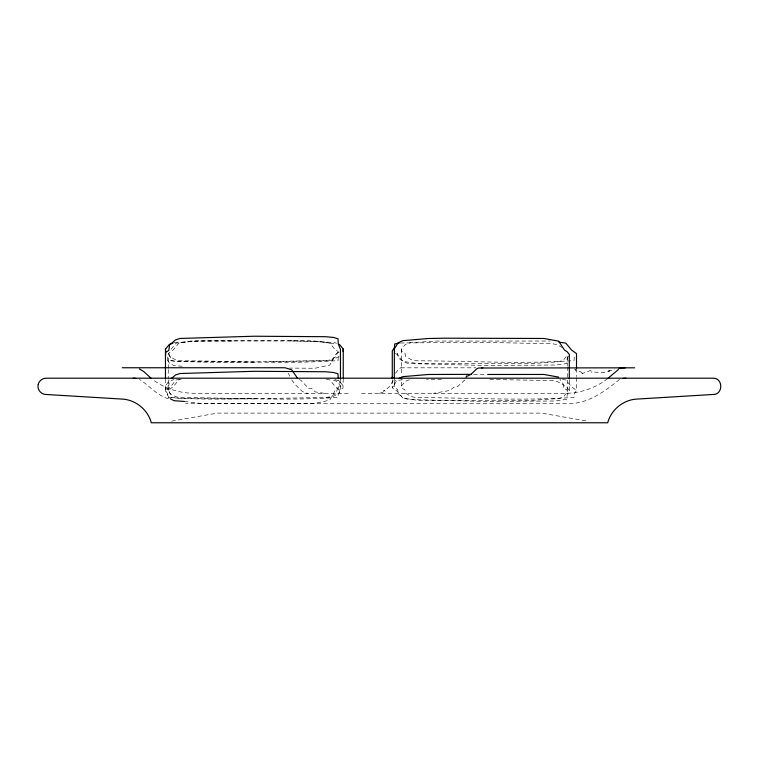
<?xml version="1.0" encoding="UTF-8"?>
<svg xmlns="http://www.w3.org/2000/svg" width="759" height="759" viewBox="0 0 759 759"><rect width="100%" height="100%" fill="white"/><g stroke="black" fill="none" stroke-linecap="round" stroke-linejoin="round"><path stroke-width="0.57" stroke-dasharray="3.79 2.85" d="M338.277 357.072L338.011 360.591C285.583 364.263 232.624 360.895 180.044 360.781L175.604 359.87L169.57 356.483L168.792 352.821M574.326 357.072L574.06 360.591C521.632 364.263 468.673 360.895 416.093 360.781L411.653 359.87L405.619 356.483L404.841 352.821L401.805 351.597L401.511 349.178L405.382 344.434L410.059 342.774L435.571 341.066L549.952 341.047M168.849 397.526L165.462 391.037L165.756 387.394L168.792 385.534L169.57 380.003M343.248 378.94L342.954 388.247L339.918 389.481L339.14 393.143L333.106 396.53L328.666 397.441L268.648 398.428M568.444 356.199L567.134 358.846L566.878 363.314L562.419 364.405L554.668 365.032L483.056 365.43L408.911 363.552L404.471 362.394L398.437 358.096L397.659 353.438L395.629 352.404M569.316 379.965L569.316 390.411L567.134 394.822L566.878 399.291L554.668 401.008L483.056 401.407L408.911 399.528L404.471 398.371L398.437 394.073L397.659 389.414L394.614 387.858L394.329 378.988M394.329 384.794L396.739 380.468M340.459 379.083L340.459 390.401L338.277 393.874L338.011 397.393C285.583 401.065 232.624 397.688 180.044 397.574L175.604 396.663L169.57 393.285L168.792 389.623L165.756 388.39L165.462 385.98L167.872 382.574L169.333 381.227L174.01 379.566M567.267 366.853L567.267 392.156L563.396 396.9L558.728 398.56L533.216 400.268L517.401 400.515L417.687 400.297L402.972 398.2L397.147 391.208L392.28 387.735L394.462 384.263L394.718 380.743L404.718 379.528M576.508 377.754L576.508 390.401L574.326 393.874L574.06 397.393C521.632 401.065 468.673 397.688 416.093 397.574L411.653 396.663L405.619 393.285L404.841 389.623L401.805 388.39L401.511 376.777M401.511 385.98L405.382 381.227L410.059 379.566M582.684 373.324L581.973 373.656L589.62 370.819L591.071 370.819L590.028 371.673L592.067 372.014M395.515 373.333L398.636 369.016A18.064 8.302 -90 0 1 400.401 368.011L401.264 367.821M171.06 349.254L176.154 343.134L190.87 341.047L293.372 340.687L309.188 340.933L334.7 342.632L336.569 343.296M464.916 379.936L457.535 386.663L453.854 387.213L449.869 390.468L433.247 393.352M168.251 368.409L168.251 353.466L173.128 349.984L178.944 342.992L193.659 340.905L233.402 341.019M254.512 398.911L182.91 398.598L170.699 397.251L170.443 393.731L168.251 390.259L173.128 386.786L178.944 379.794L181.211 379.472M608.206 371.606L609.458 370.582L606.232 372.536L591.508 372.014M607.646 378.58C595.549 388.124 580.18 393.342 564.781 393.352L359.984 393.352M338.296 352.442L335.582 354.538L329.767 365.098L315.051 368.257L289.464 368.096M339.14 356.351L333.106 359.728L328.666 360.639C275.156 360.724 221.277 364.367 167.91 360.591L167.644 357.072M608.244 371.587L614.619 369.016M619.6 379.386C603.984 392.061 586.318 404.993 564.781 403.731L194.219 403.731L185.443 403.171M339.15 352.005L337.129 352.821L336.351 356.483L330.317 359.87L325.877 360.781L268.648 361.635M171.705 421.131L217.311 413.114L541.689 413.114L587.295 421.131M325.877 397.574L330.317 396.663L336.351 393.285L337.129 389.623L340.165 388.39L340.459 385.98L338.049 382.574L336.588 381.227L331.911 379.566M179.551 379.453L176.154 379.927L170.339 386.919L165.462 390.401L167.644 393.874L167.91 397.393C202.188 400.145 236.998 398.921 271.437 398.285M379.396 393.352L385.43 391.502L384.756 390.733L383.257 391.132A76.242 35.512 90 0 0 389.339 386.663L393.579 379.927M400.287 343.011L478.54 342.281L552.685 343.761L557.125 344.671L562.153 347.489M174.01 342.774L199.522 341.066L215.338 340.819L315.051 341.047L329.767 343.134L335.582 350.127L338.296 351.521M441.539 379.491L426.511 379.5M400.875 367.821L475.846 367.821M608.889 370.819L609.989 370.819M574.212 369.016L575.72 369.329C572.656 371.673 582.808 370.866 582.125 373.333M348.258 393.285L194.219 393.285C179.541 393.285 164.94 388.523 153.081 379.861M473.597 374.377L486.528 374.472M254.512 362.119L175.149 361.312L170.699 360.459L170.443 356.939L168.251 353.466M290.583 340.819C305.849 341.635 321.807 340.611 336.588 344.434M489.821 379.5L552.685 380.553L557.125 381.464L563.159 384.851L563.946 388.513L566.982 389.747L567.267 392.156M182.113 366.217L174.01 365.639L169.333 363.134L166.904 359.045M184.437 401.454L199.522 403.276L215.338 403.655L315.051 403.323L329.767 400.164L335.582 389.604L338.296 387.507L340.459 384.358L338.277 379.12M324.216 393.285L315.279 391.919L311.645 388.447L308.771 388.617L300.792 380.193L298.296 379.272M562.419 379.453L565.816 379.927L571.631 386.919L576.508 390.401M326.37 379.453L329.767 379.927L335.582 386.919L340.459 390.401M334.7 379.434L339.377 381.094L343.248 385.838M168.451 398.788C156.724 395.439 149.314 385.401 139.4 379.386M395.344 353.485L397.147 354.415L402.972 361.407L417.687 363.495L533.216 363.466L558.728 361.768L563.396 360.108L567.267 355.354L567.267 365.705M569.316 390.411L567.163 387.754L564.449 385.989L559.924 379.083M291.684 379.861L295.156 384.585L301.978 391.075A68.614 25.075 90 0 0 308.287 393.285M289.71 376.179L288.42 373.267M576.508 368.551L576.508 376.597M401.511 349.178L401.511 375.629M392.28 379.68L392.28 387.735M168.251 369.557L168.251 378.76M168.251 379.908L168.251 390.259M165.462 379.083L165.462 391.037"/><path stroke-width="1.14" d="M165.462 355.971L165.756 352.328L168.792 350.468L169.57 344.937L175.604 339.833L180.044 338.457L254.199 336.228L325.801 336.702L333.562 337.442L338.011 338.742L338.277 344.055L340.459 349.292L340.459 378.902M342.954 351.455L343.248 349.045L339.377 344.292M466.111 377.223L466.614 375.933L467.572 376.103L471.016 374.301L476.529 369.016A16.878 9.668 -90 0 1 478.644 368.011L634.638 367.821M394.329 377.83L394.329 348.817L398.2 342.783L402.868 340.668L428.38 338.505L444.195 338.191L543.918 338.476L558.633 341.133L564.449 350.013L567.163 351.778L569.316 354.434L569.316 378.798M165.462 378.172L165.462 349.178L169.333 344.434L173.071 343.106M392.261 377.223L391.663 377.935L392.982 377.64M171.297 378.542L175.604 374.899L180.044 373.523L254.199 371.293L325.801 371.768L333.562 372.508L338.011 373.808L338.22 378.058M607.646 378.58L618.452 369.529M399.13 378.333L402.868 376.644L428.38 374.481L471.244 374.358M625.425 367.821L618.946 368.248M399.177 343.087L394.718 343.941L394.462 347.461L392.28 350.933L392.28 378.532M623.243 378.39L625.758 378.191M482.79 367.821L481.434 367.821M122.237 367.754L285.071 367.754L291.627 369.785L297.613 378.314M487.705 374.472L543.918 374.453L558.633 377.109M184.437 401.454L174.01 400.705L170.272 398.703M133.242 378.191L135.757 378.39M559.022 342.167L565.816 343.134L571.631 350.127L576.508 353.599L576.508 368.551M139.4 368.95L143.707 371.512L151.354 378.504M165.462 349.178L165.756 351.597M394.329 348.817L394.614 351.882M343.248 349.045L343.248 377.792M38.225 384.234C36.802 389.187 40.939 394.576 46.09 394.481L122.142 399.082C135.614 399.746 147.891 409.727 151.288 422.772L607.712 422.772C611.109 409.727 623.386 399.746 636.858 399.082L712.91 394.481C723.365 394.879 723.365 377.802 712.91 378.191L46.09 378.191C42.495 378.21 39.174 380.762 38.225 384.234"/></g></svg>
